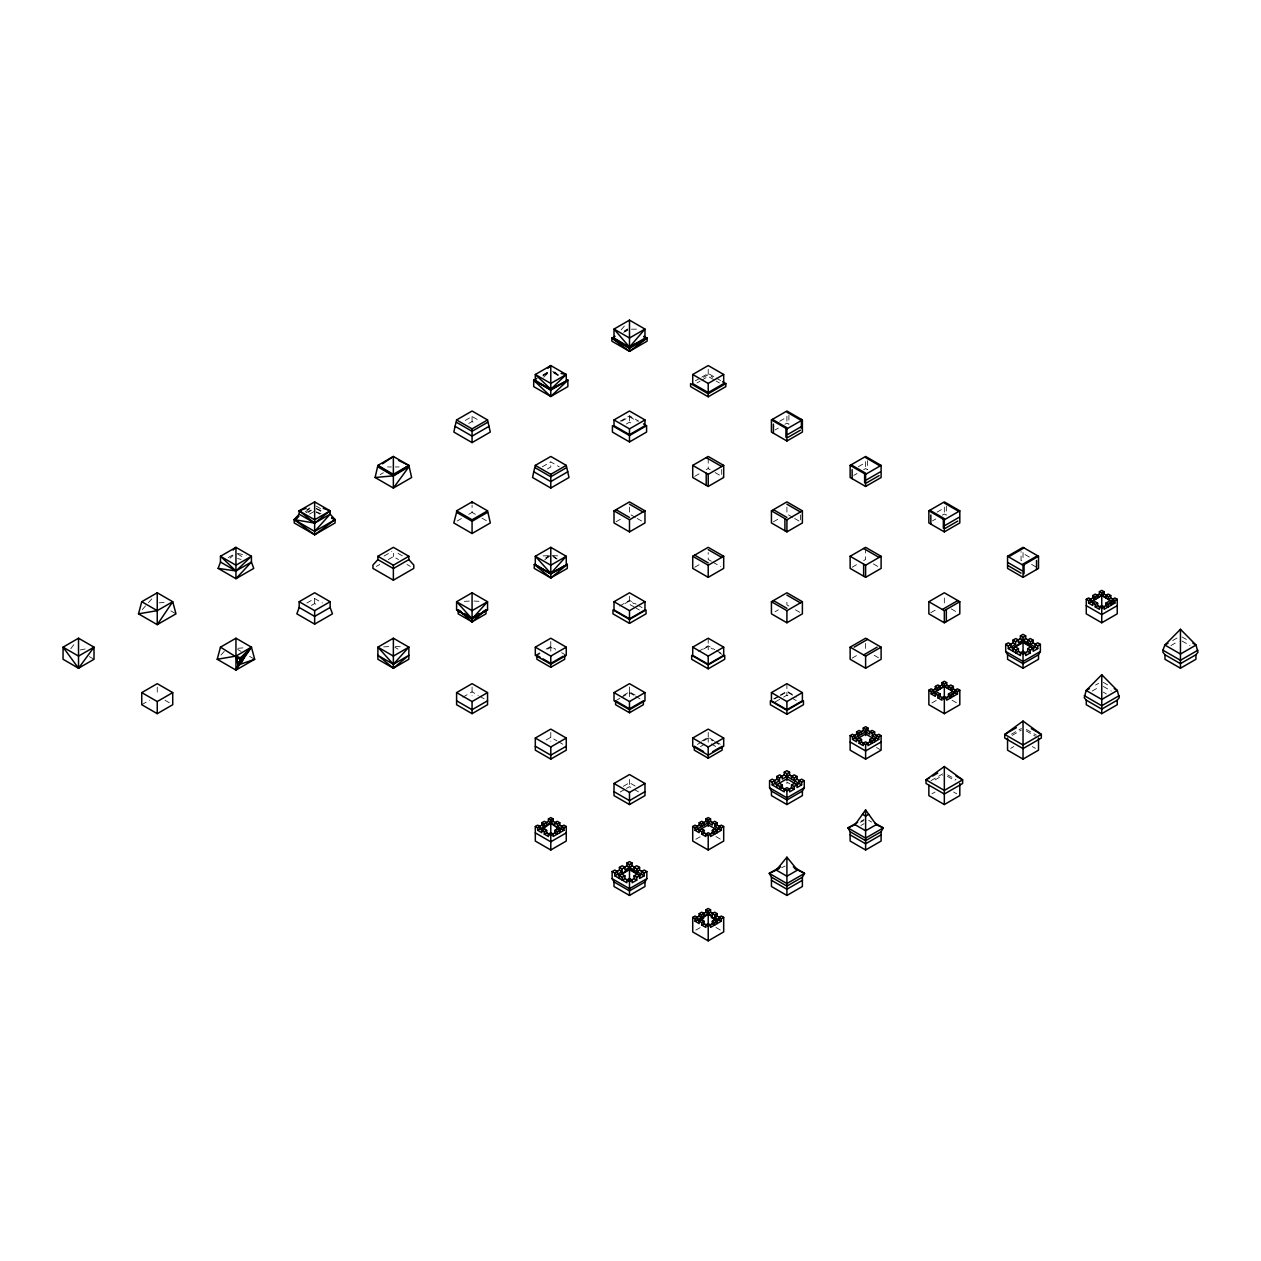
<?xml version="1.0" encoding="UTF-8"?>
<svg xmlns="http://www.w3.org/2000/svg" width="1261" height="1261" viewBox="0 0 1261 1261"><rect width="100%" height="100%" fill="white"/><g stroke="black" fill="none" stroke-linecap="round" stroke-linejoin="round"><path stroke-width="0.75" stroke-dasharray="5 3.75" d="M468.761 514.33L472.071 512.407L472.071 505.204M70.789 648.753L75.219 642.732M621.153 329.83L624.731 325.669M142.257 609.63L147.253 604.019M148.499 602.6L152.25 598.392M220.959 655.074L225.955 649.447M543.664 377.165L547.936 373.114M230.022 558.197L232.986 555.644M544.768 559.821L549.276 556.133M623.628 332.384L628.025 329.074L624.857 331.028M308.378 512.486L311.514 510.153M305.225 511.871L311.514 507.442M543.05 375.337L549.244 371.396M546.139 557.772L549.244 555.865M306.912 509.696L310.017 507.915M543.018 374.88L549.229 371.301M465.262 420.417L472.071 416.477L478.881 420.417M228.209 557.567L232.859 554.887M543.05 375.794L549.244 372.216M306.139 512.738L311.246 509.791M624.684 330.76L627.899 328.9M624.857 331.895L627.946 330.114M309.544 514.11L314.651 511.162M380.081 474.64L383.407 472.717M468.761 423.46L472.071 421.552L475.381 423.46M384.085 556.038L391.824 551.561M620.176 421.221L629.491 415.846L638.807 421.221M542.277 466.838L550.789 461.92L559.301 466.838M306.912 603.01L314.651 598.534L322.39 603.01M621.752 421.237L629.491 416.776L637.231 421.237M695.394 380.822L700.186 378.048M701.794 377.118L708.209 373.429L714.609 377.118M376.345 566.425L379.75 564.471M388.262 559.553L393.369 556.605L398.476 559.553M703.559 377.338L708.209 374.659L712.843 377.338M457.128 521.029L462.109 518.161M547.479 468.903L550.789 466.996L550.789 461.92M311.42 605.422L314.651 603.562L317.898 605.422M696.986 382.934L700.186 381.074M701.794 380.16L708.209 376.456L714.609 380.16M626.386 423.995L629.491 422.214L632.596 423.995M141.752 704.726L149.492 700.249M779.676 421.253L785.918 417.643M545.824 557.772L549.134 555.865M546.139 558.197L549.244 556.416M616.014 521.802L620.932 518.965M694.716 476.359L701.289 472.576M706.207 469.722L708.209 468.572L710.195 469.722M775.074 429.969L778.352 428.078M784.909 424.279L786.911 423.129L788.913 424.279L788.913 415.2M858.378 466.696L864.62 463.086M619.577 606.084L629.491 600.362L636.111 604.177M462.787 697.207L472.071 691.848L478.266 695.426M535.31 655.342L539.944 652.662M546.139 649.084L550.789 646.404L555.423 649.084M624.857 603.641L629.491 600.961L634.141 603.641M536.871 655.342L539.976 653.561M547.7 649.1L550.789 647.319L555.423 649.982M694.716 567.245L699.634 564.408M773.434 521.802L778.352 518.965M853.776 475.413L857.054 473.521M863.627 469.722L865.613 468.572L867.615 469.722L867.615 460.643M937.081 512.139L943.338 508.53M698.279 651.527L708.209 645.805L714.814 649.62M546.139 739.971L550.789 737.291L556.984 740.869M623.297 695.426L629.491 691.848L635.686 695.426M703.559 649.084L708.209 646.404L712.843 649.084M615.589 700.785L620.223 698.105M621.768 697.223L629.491 692.762L634.125 695.426M775.074 611.743L778.352 609.835M852.137 567.245L857.054 564.408M863.627 560.609L865.613 559.458L865.613 549.071M932.494 520.856L935.772 518.965M942.33 515.166L944.331 514.015L946.333 515.166L946.333 506.087M773.687 698.878L778.652 696.009M780.307 695.063L786.911 691.233L793.532 695.063M623.297 786.312L629.491 782.734L635.686 786.312M702.014 740.869L708.209 737.291L714.388 740.869M774.522 699.004L779.172 696.308M780.717 695.426L786.911 691.848L796.195 697.207M697.38 744.447L702.014 741.767M703.575 740.869L708.209 738.205L712.843 740.869M775.342 701.857L781.946 698.042M783.601 697.081L786.911 695.174L790.221 697.081M620.207 792.034L624.857 789.354M626.402 788.456L629.491 786.675L632.596 788.456M852.137 658.132L857.054 655.279M930.839 612.688L935.772 609.835M700.47 746.591L705.12 743.927M695.82 839.259L700.47 836.579M931.942 702.929L936.592 700.249M1095.525 685.086L1098.63 683.289M1172.667 640.541L1177.348 637.845M931.028 780.606L942.661 773.891M1011.401 734.201L1021.378 728.448M861.09 821.179L864.116 819.445M935.047 779.913L942.787 775.452M1012.205 735.368L1021.489 730.009M1092.199 691.044L1098.567 687.371M1170.917 645.6L1177.27 641.928M860.979 825.466L864.069 823.669M695.82 930.145L700.47 927.465M931.942 793.815L935.047 792.034M1010.66 748.372L1013.749 746.591M860.333 822.251L863.864 820.627M781.631 867.694L785.146 866.071M80.247 649.982L87.135 648.58M159.17 602.853L164.986 602.364M237.888 648.296L245.627 647.65M543.05 555.896L548.85 555.612M464.332 601.339L470.148 601.056M383.691 646.877L391.43 646.499M631.43 329.2L639.169 329.121M395.308 466.964L399.17 466.948M387.568 466.948L391.43 466.964M552.712 555.612L560.467 555.991M474.01 601.056L479.81 601.339M395.308 646.499L401.108 646.783M552.507 371.68L555.943 372.389M237.667 553.453L246.273 555.218M237.667 558.56L241.103 559.427M316.385 508.53L323.257 511.351M316.353 511.856L321.476 513.984M1182.014 636.947L1188.24 640.541M1182.046 641.014L1190.006 645.6M1025.035 554.556L1029.953 557.394M716.216 378.048L721.024 380.822M716.216 381.074L719.416 382.934M1031.593 564.408L1036.526 567.245M1103.312 682.39L1107.978 685.086M1103.343 686.457L1111.288 691.044M553.894 372.2L558.544 374.88M553.878 373.114L558.528 375.794M1103.296 692.131L1106.386 693.928M715.129 472.576L723.688 477.509M788.456 514.914L793.106 517.593M794.651 518.492L802.39 522.952M873.369 563.919L881.108 568.396M951.251 608.89L957.808 612.688M1026.359 729.41L1036.353 735.163M1026.139 730.891L1035.423 736.266M631.036 514.914L635.686 517.593M637.231 518.492L644.97 522.952M711.299 561.24L708.209 559.458L708.209 552.539M712.843 562.138L720.583 566.615M788.913 606.052L786.911 604.902L786.911 599.7M795.47 609.835L802.39 613.839M874.188 655.279L879.106 658.132M952.071 700.249L956.721 702.929M1032.333 746.591L1035.423 748.372M947.657 774.853L955.98 779.645M947.421 776.335L955.16 780.811M552.444 555.865L555.738 557.772M637.767 605.122L642.716 607.991M716.469 650.566L721.434 653.434M553.878 557.315L556.984 559.096M719.038 652.662L722.143 654.443M472.071 512.407L475.397 514.33M482.033 518.161L487.014 521.029M634.456 607.156L629.491 604.287L629.491 592.78M636.111 608.117L639.406 610.025M791.876 698.042L796.826 700.911M876.458 747.489L881.108 750.169M953.615 792.034L956.721 793.815M868.64 820.312L871.666 822.062M316.212 506.118L320.846 508.798M398.003 553.358L402.653 556.038M316.353 508.813L323.179 512.738M790.001 783.916L786.911 782.119L786.911 786.675M561.618 652.662L566.268 655.342M715.949 741.752L720.583 744.431M635.67 696.324L640.304 699.004M714.388 741.767L720.567 745.33M316.353 512.139L319.774 514.11M406.988 564.471L410.392 566.425M711.299 743.927L715.933 746.591M237.494 553.989L243.688 557.567M394.914 647.303L398.003 649.084M479.81 696.308L484.46 699.004M558.528 741.752L563.163 744.431M634.141 789.354L638.775 792.034M715.949 836.579L723.688 841.055M170.865 610.891L175.973 613.839M237.651 649.447L241.056 651.417M249.568 656.335L254.675 659.282M715.949 927.465L720.583 930.145M89.373 656.603L94.008 659.282M164.986 700.249L172.725 704.726M553.878 556.826L556.984 558.733M553.878 372.373L558.528 375.337M1023.034 552.539L1023.034 559.458L1021.047 560.609L1021.047 551.514M944.331 507.095L944.331 514.015M944.331 597.982L944.331 604.902M865.613 461.652L865.613 468.572M865.613 643.425L865.613 648.611M800.404 514.882L800.404 520.068M786.911 416.209L786.911 423.129M786.911 507.095L786.911 514.015M786.911 683.667L786.911 695.174M721.686 469.439L721.686 476.359M708.209 369.205L708.209 376.456M708.209 458.184L708.209 468.572M708.209 638.224L708.209 649.73M708.209 732.373L708.209 737.291M708.209 738.205L708.209 742.13M629.491 415.846L629.491 422.214M629.491 507.095L629.491 514.015M629.491 686.946L629.491 691.848M629.491 692.762L629.491 696.687M629.491 779.456L629.491 786.675M550.789 641.502L550.789 646.404M550.789 647.319L550.789 651.243M550.789 732.373L550.789 741.232M472.071 416.477L472.071 421.552M472.071 686.946L472.071 695.788M393.369 553.264L393.369 556.605M314.651 598.534L314.651 603.562M157.247 687.135L157.247 695.788"/><path stroke-width="1.5" d="M78.529 638.224L78.529 668.22L63.05 659.282L63.05 647.161L78.529 638.224L94.008 647.161L94.008 659.282L78.529 668.22L63.05 647.161L78.529 656.098L94.008 647.161L78.529 668.22M138.505 613.839L157.247 610.655L172.725 601.718L157.247 624.652L157.247 592.78L172.725 601.718L175.973 613.839L157.247 624.652L138.505 613.839L141.752 601.718L157.247 592.78M217.223 659.282L235.949 656.098L251.428 647.161L235.949 670.095L235.949 638.224L251.428 647.161L254.675 659.282L235.949 670.095L217.223 659.282L220.47 647.161L235.949 638.224M314.651 501.894L314.651 534.759L335.095 522.952L335.095 519.627L330.146 514.173L330.146 510.831L314.651 501.894L299.172 510.831L299.172 514.173L294.223 519.627L294.223 522.952L314.651 534.759L335.095 519.627L331.69 517.656M640.052 875.67L629.491 868.734L629.491 869.696L640.052 875.78M643.599 336.719L647.114 338.153L629.491 351.362L629.491 320.136L644.97 329.074L644.97 338.153L629.491 347.09L614.012 338.153L611.869 338.153L611.869 341.179L629.491 351.362L647.114 341.179L647.114 338.153L643.914 336.309M1023.034 721.087L1004.733 734.406L1004.733 738.048L1023.034 748.608L1041.334 738.048L1041.334 734.406L1023.034 721.087L1023.034 759.106L1038.512 750.169L1038.512 738.048M1033.594 648.453L1023.034 641.518L1023.034 642.48L1033.594 648.58M1101.751 674.73L1101.751 713.663L1117.23 704.726L1117.23 700.17L1119.248 697.759L1117.309 690.476L1101.751 674.73L1086.178 690.476L1084.255 697.759L1086.273 700.17L1101.751 709.123L1117.23 700.17M455.048 426.313L453.85 432.066L472.071 442.595L490.293 432.066L487.55 419.945L472.071 411.007L456.592 419.945L455.048 426.313L472.071 436.148L489.11 426.313M533.75 471.756L532.568 477.509L550.789 488.039L569.01 477.509L566.268 465.388L550.789 456.45L535.31 465.388L533.75 471.756L550.789 481.592L567.813 471.756M375.1 477.509L377.89 465.388L393.369 456.45L408.848 465.388L411.638 477.509L393.369 488.054L375.1 477.509L393.369 475.838L408.848 466.901L393.369 488.054L393.369 456.45L382.524 463.78M456.592 512.344L453.802 522.952L472.071 533.498L490.34 522.952L487.55 510.831L472.071 501.894L456.592 510.831L456.592 512.344L472.071 521.282L487.55 512.344M218.153 568.396L220.47 562.028L220.47 556.274L235.949 547.337L251.428 556.274L251.428 562.028L253.745 568.396L235.949 578.673L218.153 568.396L235.949 570.965L251.428 562.028L235.949 578.673L235.949 547.337L233.127 550.017M299.172 607.471L296.855 613.839L314.651 624.116L332.463 613.839L330.146 607.471L330.146 601.718L314.651 592.78L299.172 601.718L299.172 607.471L314.651 616.408L330.146 607.471M1162.957 650.187L1164.88 645.049L1180.454 629.286L1196.027 645.049L1197.95 652.315L1195.932 654.743L1180.454 663.68L1164.975 654.743L1162.957 652.315L1162.957 650.187L1180.454 660.291L1197.95 650.187M235.949 670.095L237.998 665.083L251.428 647.161L240.41 657.848L240.662 659.787L237.793 663.475L237.998 665.083L254.675 659.282M780.496 866.874L769.257 873.353L771.433 877.167L771.433 886.499L786.911 895.436L802.39 886.499L802.39 877.167L804.565 873.353L793.327 866.874M857.606 822.361L847.975 827.91L850.135 831.724L850.135 841.055L865.613 849.993L881.108 841.055L881.108 831.724L883.267 827.91L875.244 823.275M620.507 876.048L617.433 874.283L617.433 871.572L614.801 870.043L612.152 871.572L612.152 878.696L614.012 881.943L614.012 886.499L629.491 895.436L644.97 886.499L644.97 881.943L646.83 878.696L646.83 871.572L644.198 870.043L641.55 871.572L641.55 874.283L638.476 876.048M777.927 785.177L774.853 783.396L774.853 780.685L772.221 779.156L769.573 780.685L769.573 787.81L771.433 791.057L771.433 795.612L786.911 804.55L802.39 795.612L802.39 791.057L804.25 787.81L804.25 780.685L801.618 779.156L798.97 780.685L798.97 783.396L795.896 785.177M1014.049 648.848L1010.975 647.066L1010.975 644.355L1008.343 642.826L1005.695 644.355L1005.695 651.48L1007.555 654.743L1007.555 659.282L1023.034 668.22L1038.512 659.282L1038.512 654.743L1040.372 651.48L1040.372 644.355L1037.74 642.826L1035.092 644.355L1035.092 647.066L1032.018 648.848M855.053 824.678L865.613 809.925L876.19 824.678L883.267 827.91L865.613 838.108L847.975 827.91L855.053 824.678L865.613 830.778L876.19 824.678M220.47 647.161L240.662 659.787L251.428 647.161M779.361 868.372L776.335 870.122L786.911 876.222L797.488 870.122L786.911 857.181L776.335 870.122L769.257 873.353L786.911 883.551L804.565 873.353L794.462 868.372M629.491 320.136L614.012 329.074L629.491 347.09L644.97 329.074L629.491 338.011L614.012 329.074L614.012 338.153L629.491 348.335L647.114 338.153L644.97 338.153M297.628 517.656L294.223 519.627L314.651 531.417L330.146 514.173L314.651 523.11L294.223 519.627L298.936 516.301M472.071 618.836L487.55 601.718L472.071 592.78L456.592 601.718L456.592 609.898L472.071 618.836L487.55 609.898L487.55 601.718L472.071 610.655L456.592 601.718L472.071 618.836L456.592 609.898M550.789 573.392L566.268 556.274L550.789 547.337L535.31 556.274L535.31 564.455L550.789 574.007L567.308 564.455L567.308 568.396L550.789 577.932L534.254 568.396L534.254 564.455L550.789 573.392L567.308 564.455L550.789 573.392L535.31 556.274L550.789 565.212L566.268 556.274L566.268 564.455M377.89 559.616L372.925 565.07L372.925 568.396L393.369 580.186L413.797 568.396L413.797 565.07L408.848 559.616L408.848 556.274L393.369 547.337L377.89 556.274L377.89 559.616L393.369 568.553L408.848 559.616M566.268 380.27L566.268 374.501L550.789 365.564L535.31 374.501L550.789 389.208L567.86 380.27L550.789 389.208L533.702 380.27L550.789 396.49L567.86 380.27L567.86 386.623L550.789 396.49L533.702 386.623L533.702 380.27L536.808 378.473M235.949 570.965L251.428 556.274L235.949 565.212L220.47 556.274L235.949 570.965L220.47 562.028M547.968 368.244L550.789 365.564L550.789 396.49M550.789 389.208L566.268 374.501L561.098 373.445M235.949 656.098L237.793 663.475L243.799 657.974L243.562 656.035L240.41 657.848L235.949 656.098L237.998 665.083M461.258 611.68L458.169 609.898L458.169 613.839L472.071 621.862L485.989 609.898L487.55 609.898L472.071 617.922M393.369 668.22L408.848 655.342L393.369 664.279L377.89 655.342L393.369 668.22L408.848 659.282L408.848 647.161L393.369 638.224L377.89 647.161L377.89 659.282L393.369 668.22L393.369 638.224M550.789 574.007L534.254 564.455L550.789 577.932L567.308 564.455M299.172 514.173L314.651 523.11L330.146 510.831L323.257 508.341M541.552 829.927L550.789 823.134L560.01 829.927M698.972 920.798L708.209 914.02L717.43 920.798M944.331 766.53L926.031 779.85L926.031 783.491L944.331 794.052L962.632 783.491L962.632 779.85L944.331 766.53L944.331 804.55L959.81 795.612L959.81 783.491M377.89 466.901L393.369 475.838L408.848 465.388L398.523 460.438M618.946 875.67L629.491 868.734M933.786 692.983L944.331 686.063L954.876 692.983M1012.488 648.453L1023.034 641.518M1091.191 602.096L1101.736 595.16L1112.281 602.096M629.491 351.362L611.869 338.153L615.069 336.309M330.146 510.831L314.651 519.768L299.172 510.831L306.06 508.341M408.848 465.388L393.369 474.325L377.89 465.388L393.369 475.838M456.592 419.945L472.071 428.882L487.55 419.945M566.268 374.501L550.789 383.439L535.31 374.501L535.31 380.27L550.789 390.122L567.86 380.27M487.55 422.372L472.071 431.309L456.592 422.372M314.651 531.417L335.095 519.627L331.69 518.208M141.752 692.604L157.247 683.667L172.725 692.604L172.725 704.726L157.247 713.663L141.752 704.726L141.752 692.604L157.247 701.542L172.725 692.604M614.012 419.945L629.491 411.007L644.97 419.945L644.97 425.714L629.491 434.651L614.012 425.714L614.012 419.945L629.491 428.882L644.97 419.945M692.715 374.501L708.209 365.564L723.688 374.501L723.688 383.596L708.209 392.534L692.715 383.596L692.715 374.501L708.209 383.439L723.688 374.501M299.172 601.718L314.651 610.655L330.146 601.718M377.89 556.274L393.369 565.212L408.848 556.274M456.592 510.831L472.071 519.768L487.55 510.831M535.31 465.388L550.789 474.325L566.268 465.388M566.268 467.815L550.789 476.753L535.31 467.815M240.662 659.787L243.799 657.974L241.135 663.27L240.946 661.647L237.793 663.475M629.491 435.565L646.578 425.714L646.578 432.066L629.491 441.933L612.42 432.066L612.42 425.714L629.491 435.565L629.491 441.933M708.209 393.779L725.832 383.596L725.832 386.623L708.209 396.805L690.587 386.623L690.587 383.596L708.209 393.779L708.209 396.805M614.012 510.831L629.491 501.894L644.97 510.831L644.97 522.952L629.491 531.89L614.012 522.952L614.012 510.831L629.491 519.768L644.97 510.831M692.715 465.388L708.209 456.45L723.688 465.388L723.688 477.509L708.209 486.447L692.715 477.509L692.715 465.388L708.209 474.325L723.688 465.388M771.433 419.945L786.911 411.007L802.39 419.945L802.39 432.066L786.911 441.003L771.433 432.066L771.433 419.945L786.911 428.882L802.39 419.945M787.904 434.367L801.397 426.581M476.705 615.258L479.795 613.461M482.884 611.68L485.989 609.898L485.989 613.839L472.071 621.862L458.169 609.898M787.904 437.394L800.404 430.19M456.592 692.604L472.071 683.667L487.55 692.604L487.55 704.726L472.071 713.663L456.592 704.726L456.592 692.604L472.071 701.542L487.55 692.604M535.31 647.161L550.789 638.224L566.268 647.161L566.268 655.342L550.789 664.279L535.31 655.342L535.31 647.161L550.789 656.098L566.268 647.161M614.012 601.718L629.491 592.78L644.97 601.718L644.97 609.898L629.491 618.836L614.012 609.898L614.012 601.718L629.491 610.655L644.97 601.718M692.715 556.274L708.209 547.337L723.688 556.274L723.688 568.396L708.209 577.333L692.715 568.396L692.715 556.274L708.209 565.212L723.688 556.274M771.433 510.831L786.911 501.894L802.39 510.831L802.39 522.952L786.911 531.89L771.433 522.952L771.433 510.831L786.911 519.768L802.39 510.831M850.135 465.388L865.613 456.45L881.108 465.388L881.108 477.509L865.613 486.447L850.135 477.509L850.135 465.388L865.613 474.325L881.108 465.388M866.622 479.81L880.099 472.024M563.147 656.24L550.789 663.365L543.065 658.904M487.55 700.785L472.071 709.722L456.592 700.785M629.491 619.45L646.026 609.898L646.026 613.839L629.491 623.375L612.956 613.839L612.956 609.898L629.491 619.45L629.491 623.375M866.622 482.837L879.106 475.633M539.976 657.123L536.871 655.342L536.871 659.282L550.789 667.305L564.692 659.282L564.692 655.342M535.31 738.048L550.789 729.11L566.268 738.048L566.268 750.169L550.789 759.106L535.31 750.169L535.31 738.048L550.789 746.985L566.268 738.048M614.012 692.604L629.491 683.667L644.97 692.604L644.97 700.785L629.491 709.722L614.012 700.785L614.012 692.604L629.491 701.542L644.97 692.604M692.715 647.161L708.209 638.224L723.688 647.161L723.688 655.342L708.209 664.279L692.715 655.342L692.715 647.161L708.209 656.098L723.688 647.161M771.433 601.718L786.911 592.78L802.39 601.718L802.39 613.839L786.911 622.776L771.433 613.839L771.433 601.718L786.911 610.655L802.39 601.718M850.135 556.274L865.613 547.337L881.108 556.274L881.108 568.396L865.613 577.333L850.135 568.396L850.135 556.274L865.613 565.212L881.108 556.274M928.853 510.831L944.331 501.894L959.81 510.831L959.81 522.952L944.331 531.89L928.853 522.952L928.853 510.831L944.331 519.768L959.81 510.831M945.324 525.254L958.817 517.467M566.268 746.228L550.789 755.166L535.31 746.228M708.209 664.878L724.728 655.342L724.728 659.282L708.209 668.819L691.674 659.282L691.674 655.342L708.209 664.878L708.209 668.819M945.324 528.28L957.808 521.077M615.589 700.785L615.589 704.726L629.491 712.749L643.394 704.726L643.394 700.785L629.491 708.808L617.133 701.683M558.481 830.7L561.555 828.934L561.555 826.507L563.903 825.151L566.268 826.507L566.268 841.055L550.789 849.993L535.31 841.055L535.31 826.507L537.659 825.151L540.023 826.507L540.023 828.934L542.766 830.51M546.675 822.661L544.137 824.127L544.137 826.554L541.773 825.198L541.773 822.771L544.311 821.305L546.675 822.661L546.675 825.088M562.532 826.775L559.789 825.198L559.789 822.771L557.252 821.305L554.903 822.661L554.903 825.088L548.425 821.352L548.425 818.925L550.789 817.569L553.138 818.925L553.138 821.352L537.659 830.29L537.659 827.862L540.023 826.507M539.03 826.775L542.277 824.899M545.351 823.134L548.425 821.352M614.012 783.491L629.491 774.553L644.97 783.491L644.97 795.612L629.491 804.55L614.012 795.612L614.012 783.491L629.491 792.428L644.97 783.491M692.715 738.048L708.209 729.11L723.688 738.048L723.688 746.228L708.209 755.166L692.715 746.228L692.715 738.048L708.209 746.985L723.688 738.048M771.433 692.604L786.911 683.667L802.39 692.604L802.39 700.785L786.911 709.722L771.433 700.785L771.433 692.604L786.911 701.542L802.39 692.604M850.135 647.161L865.613 638.224L881.108 647.161L881.108 659.282L865.613 668.22L850.135 659.282L850.135 647.161L865.613 656.098L881.108 647.161M928.853 601.718L944.331 592.78L959.81 601.718L959.81 613.839L944.331 622.776L928.853 613.839L928.853 601.718L944.331 610.655L959.81 601.718M1007.555 556.274L1023.034 547.337L1038.512 556.274L1038.512 568.396L1023.034 577.333L1007.555 568.396L1007.555 556.274L1023.034 565.212L1038.512 556.274M548.425 818.925L550.789 820.296L553.138 818.925M1009.557 556.274L1024.042 547.92M854.138 647.161L867.615 639.374M541.552 830.164L544.626 828.382M537.659 830.29L541.773 832.67L541.773 830.242L544.137 828.887L546.675 830.353L546.675 832.764L549.418 834.356M541.773 830.242L544.311 831.708L546.675 830.353M554.903 822.661L557.441 824.127L559.789 822.771M544.311 831.708L544.311 834.136L546.675 832.764M557.441 824.127L557.441 826.554L559.789 825.198M544.311 834.136L548.425 836.5L548.425 834.088L550.789 832.717L553.138 834.088L553.138 836.5L563.903 830.29L563.903 827.862L561.555 826.507M559.789 830.242L557.252 831.708L557.252 834.136L554.903 832.764L554.903 830.353L557.441 828.887L559.789 830.242L559.789 832.67M552.16 834.356L555.392 832.481M548.425 834.088L550.789 835.444L553.138 834.088M563.903 827.862L566.268 826.507M863.627 654.948L877.104 647.161M942.33 609.504L957.808 600.567M1022.04 564.644L1036.526 556.274M566.268 832.875L550.789 841.812L535.31 832.875M712.843 751.572L720.567 747.111M644.97 791.672L629.491 800.609L614.012 791.672M786.911 710.321L803.446 700.785L803.446 704.726L786.911 714.262L770.376 704.726L770.376 700.785L786.911 710.321L786.911 714.262M703.575 751.572L694.291 746.228L694.291 750.169L708.209 758.192L722.112 750.169L722.112 746.228M616.33 871.871L619.403 870.106L619.403 867.379L622.24 865.74L624.889 867.269L624.889 869.98L632.139 865.803L635.213 867.568M646.83 871.572L644.198 873.085L644.198 875.812L626.859 865.803L626.859 863.076L629.491 861.562L632.139 863.076L632.139 865.803M773.75 780.985L776.823 779.219L776.823 776.492L779.661 774.853L782.309 776.382L782.309 779.093L789.559 774.916L792.617 776.681M804.25 780.685L801.618 782.214L801.618 784.925L784.279 774.916L784.279 772.205L786.911 770.676L789.559 772.205L789.559 774.916M1009.872 644.655L1012.946 642.889L1012.946 640.178L1015.799 638.523L1018.431 640.052L1018.431 642.763L1025.682 638.586L1028.755 640.352M1040.372 644.355L1037.74 645.884L1037.74 648.595L1020.401 638.586L1020.401 635.875L1023.034 634.346L1025.682 635.875L1025.682 638.586M715.885 830.7L718.975 828.934L718.975 826.507L721.324 825.151L723.688 826.507L723.688 841.055L708.209 849.993L692.715 841.055L692.715 826.507L695.079 825.151L697.443 826.507L697.443 828.934L700.186 830.51M704.095 822.661L701.557 824.127L701.557 826.554L699.193 825.198L699.193 822.771L701.731 821.305L704.095 822.661L704.095 825.088M719.952 826.775L717.21 825.198L717.21 822.771L714.672 821.305L712.323 822.661L712.323 825.088L705.845 821.352L705.845 818.925L708.209 817.569L710.558 818.925L710.558 821.352L695.079 830.29L695.079 827.862L692.715 826.507M873.306 739.829L876.379 738.048L876.379 735.62L878.744 734.265L881.108 735.62L881.108 750.169L865.613 759.106L850.135 750.169L850.135 735.62L852.499 734.265L854.848 735.62L854.848 738.048L857.59 739.624M861.499 731.79L858.962 733.256L858.962 735.667L856.613 734.312L856.613 731.884L859.151 730.418L861.499 731.79L861.499 734.201M877.372 735.888L874.63 734.312L874.63 731.884L872.092 730.418L869.727 731.79L869.727 734.201L863.265 730.466L863.265 728.038L865.613 726.683L867.978 728.038L867.978 730.466L852.499 739.403L852.499 736.991L850.135 735.62M952.023 694.385L955.097 692.604L955.097 690.177L957.446 688.821L959.81 690.177L959.81 704.726L944.331 713.663L928.853 704.726L928.853 690.177L931.201 688.821L933.566 690.177L933.566 692.604L936.308 694.18M940.217 686.347L937.68 687.812L937.68 690.224L935.315 688.869L935.315 686.441L937.853 684.975L940.217 686.347L940.217 688.758M938.893 686.804L941.967 685.022L941.967 682.611L944.331 681.239L946.68 682.611L946.68 685.022L931.201 693.96L931.201 691.548L933.566 690.177M1112.517 603.846L1112.517 599.29L1114.866 597.935L1117.23 599.29L1117.23 613.839L1101.751 622.776L1086.273 613.839L1086.273 599.29L1088.621 597.935L1090.986 599.29L1090.986 601.718L1093.728 603.31M1097.637 595.46L1095.1 596.926L1095.1 599.338L1092.735 597.982L1092.735 595.555L1095.273 594.089L1097.637 595.46L1097.637 597.872M1113.495 599.574L1110.752 597.982L1110.752 595.555L1108.214 594.089L1105.865 595.46L1105.865 597.872L1099.387 594.136L1099.387 591.724L1101.751 590.353L1104.1 591.724L1104.1 594.136L1088.621 603.073L1088.621 600.662L1086.273 599.29M623.785 867.568L626.859 865.803M781.205 776.681L784.279 774.916M1017.328 640.352L1020.401 638.586M612.152 871.572L614.801 873.085L617.433 871.572M619.403 867.379L622.036 868.908L624.889 867.269M626.859 863.076L629.491 864.605L632.139 863.076M769.573 780.685L772.221 782.214L774.853 780.685M776.823 776.492L779.456 778.021L782.309 776.382M784.279 772.205L786.911 773.718L789.559 772.205M1005.695 644.355L1008.343 645.884L1010.975 644.355M1012.946 640.178L1015.594 641.691L1018.431 640.052M1020.401 635.875L1023.034 637.388L1025.682 635.875M696.45 826.775L699.697 824.899M702.771 823.134L705.845 821.352M853.87 735.888L857.117 734.028M860.191 732.247L863.265 730.466M932.573 690.445L935.82 688.585M1089.993 599.574L1093.24 597.698M1096.313 595.917L1099.387 594.136M695.079 827.862L697.443 826.507M705.845 818.925L708.209 820.296L710.558 818.925M852.499 736.991L854.848 735.62M863.265 728.038L865.613 729.41L867.978 728.038M941.967 682.611L944.331 683.966L946.68 682.611M1088.621 600.662L1090.986 599.29M1101.736 606.336L1101.751 593.08L1104.1 591.724M614.801 873.085L614.801 875.812L622.036 871.619L622.036 868.908M772.221 782.214L772.221 784.925L779.456 780.732L779.456 778.021M1008.343 645.884L1008.343 648.595L1015.594 644.418L1015.594 641.691M618.946 875.78L627.994 870.563M634.094 869.98L634.094 867.269L636.742 865.74L639.579 867.379L639.579 870.106L642.653 871.871M776.366 784.909L786.911 778.809L797.456 784.909M791.514 779.093L791.514 776.382L794.162 774.853L796.999 776.492L796.999 779.219L800.073 780.985M1012.488 648.58L1021.536 643.362M1027.652 642.763L1027.652 640.052L1030.284 638.523L1033.137 640.178L1033.137 642.889L1036.195 644.655M698.972 830.164L708.209 824.836L717.43 830.164M856.392 739.277L865.613 733.949L874.85 739.277M931.201 693.96L935.315 696.34L935.315 693.913L937.68 692.557L940.217 694.023L940.217 696.45L942.96 698.027M945.703 687.182L948.445 688.758L948.445 686.347L950.794 684.975L953.348 686.441L953.348 688.869L956.074 690.445M1088.621 603.073L1092.735 605.453L1092.735 603.026L1095.1 601.67L1097.637 603.136L1097.637 605.564L1100.38 607.14M619.403 878.46L619.403 875.749L622.24 877.388L624.889 875.875L624.889 878.586L627.994 880.367M634.094 867.269L636.947 868.908L639.579 867.379M779.661 786.517L782.309 784.988L782.309 787.699L779.661 789.228L779.661 786.517L776.823 784.862L776.823 787.589M791.514 776.382L794.367 778.021L796.999 776.492M1012.946 651.259L1012.946 648.548L1015.799 650.187L1018.431 648.658L1018.431 651.37L1021.536 653.166M1027.652 640.052L1030.489 641.691L1033.137 640.178M695.079 830.29L699.193 832.67L699.193 830.242L701.731 831.708L704.095 830.353L704.095 832.764L706.838 834.356M712.323 822.661L714.861 824.127L717.21 822.771M852.499 739.403L856.613 741.783L856.613 739.356L859.151 740.822L861.499 739.466L861.499 741.894L864.242 743.47M869.727 731.79L872.281 733.256L874.63 731.884M935.315 693.913L937.853 695.378L940.217 694.023M948.445 686.347L950.983 687.812L953.348 686.441M1092.735 603.026L1095.273 604.492L1097.637 603.136M1105.865 595.46L1108.403 596.926L1110.752 595.555M624.889 878.586L622.24 880.115L622.24 877.388M639.579 870.106L636.947 871.619L636.947 868.908M701.731 831.708L701.731 834.136L704.095 832.764M714.861 824.127L714.861 826.554L717.21 825.198M796.999 779.219L794.367 780.732L794.367 778.021M859.151 740.822L859.151 743.249L861.499 741.894M872.281 733.256L872.281 735.667L874.63 734.312M937.853 695.378L937.853 697.806L940.217 696.45M950.983 687.812L950.983 690.224L953.348 688.869M1018.431 651.37L1015.799 652.899L1015.799 650.187M1033.137 642.889L1030.489 644.418L1030.489 641.691M1095.273 604.492L1095.273 606.919L1097.637 605.564M1108.403 596.926L1108.403 599.338L1110.752 597.982M701.731 834.136L705.845 836.5L705.845 834.088L708.209 832.717L710.558 834.088L710.558 836.5L721.324 830.29L721.324 827.862L718.975 826.507M717.21 830.242L714.672 831.708L714.672 834.136L712.323 832.764L712.323 830.353L714.861 828.887L717.21 830.242L717.21 832.67M859.151 743.249L863.265 745.629L863.265 743.202L865.613 741.846L867.978 743.202L867.978 745.629L878.744 739.403L878.744 736.991L881.108 735.62M874.63 741.783L874.63 739.356L872.092 740.822L872.092 743.249L869.727 741.894L869.727 739.466L872.281 738M937.853 697.806L941.967 700.186L941.967 697.759L944.331 696.403L946.68 697.759L946.68 700.186L957.446 693.96L957.446 691.548L955.097 690.177M953.348 693.913L950.794 695.378L950.794 697.806L948.445 696.45L948.445 694.023L950.983 692.557L953.348 693.913L953.348 696.34M1095.273 606.919L1099.387 609.299L1099.387 606.872L1101.751 605.516L1104.1 606.872L1104.1 609.299L1114.866 603.073L1114.866 600.662L1112.517 599.29M1110.752 603.026L1108.214 604.492L1108.214 606.919L1105.865 605.564L1105.865 603.136L1108.403 601.67L1110.752 603.026L1110.752 605.453M614.801 875.812L626.859 882.763L626.859 880.052L629.491 878.523L632.139 880.052L632.139 882.763L636.742 880.115L636.742 877.388L639.579 875.749L639.579 878.46L644.198 875.812M631.036 880.351L634.094 878.586L634.094 875.875L636.947 874.22M772.221 784.925L784.279 791.876L784.279 789.165L786.911 787.652L789.559 789.165L789.559 791.876L794.162 789.228L794.162 786.517L796.999 784.862L796.999 787.589L801.618 784.925M788.44 789.481L791.514 787.699L791.514 784.988L794.367 783.349L796.999 784.862M1008.343 648.595L1020.401 655.562L1020.401 652.835L1023.034 651.322L1025.682 652.835L1025.682 655.562L1030.284 652.899L1030.284 650.187L1033.137 648.548L1033.137 651.259L1037.74 648.595M1024.578 653.151L1027.652 651.37L1027.652 648.658L1030.489 647.019M709.58 834.356L712.812 832.481M866.985 743.47L870.232 741.594M945.703 698.027L948.95 696.151M1103.123 607.14L1106.354 605.264M1109.444 603.499L1112.517 601.718M705.845 834.088L708.209 835.444L710.558 834.088M721.324 827.862L723.688 826.507M863.265 743.202L865.613 744.557L867.978 743.202M941.967 697.759L944.331 699.114L946.68 697.759M957.446 691.548L959.81 690.177M1099.387 606.872L1101.751 608.228L1104.1 606.872M1114.866 600.662L1117.23 599.29M626.859 880.052L629.491 881.581L632.139 880.052M784.279 789.165L786.911 790.694L789.559 789.165M1020.401 652.835L1023.034 654.364L1025.682 652.835M881.108 741.988L865.613 750.925L850.135 741.988M1117.23 605.658L1101.751 614.596L1086.273 605.658M646.83 878.696L629.491 888.706L612.152 878.696M804.25 787.81L786.911 797.819L769.573 787.81M1040.372 651.48L1023.034 661.489L1005.695 651.48M644.97 881.943L629.491 890.881L614.012 881.943M802.39 791.057L786.911 799.994L771.433 791.057M1038.512 654.743L1023.034 663.68L1007.555 654.743M929.357 777.927L926.031 779.85L944.331 790.411L962.632 779.85L955.98 776.019M932.683 776.019L937.68 773.135M1016.382 727.692L1004.733 734.406L1023.034 744.983L1041.334 734.406L1031.356 728.653M868.75 814.291L865.613 816.103L862.492 814.291M715.885 921.586L718.975 919.821L718.975 917.393L721.324 916.038L723.688 917.393L723.688 931.926L708.209 940.864L692.715 931.926L692.715 917.393L695.079 916.038L697.443 917.393L697.443 919.821L700.186 921.397M704.095 913.547L701.557 915.013L701.557 917.441L699.193 916.085L699.193 913.658L701.731 912.192L704.095 913.547L704.095 915.975M719.952 917.661L717.21 916.085L717.21 913.658L714.672 912.192L712.323 913.547L712.323 915.975L705.845 912.239L705.845 909.812L708.209 908.456L710.558 909.812L710.558 912.239L695.079 921.176L695.079 918.749L692.715 917.393M1089.299 688.679L1086.178 690.476L1101.751 699.477L1117.309 690.476L1114.204 688.679M1168.001 643.236L1164.88 645.049L1180.454 654.033L1196.027 645.049L1192.906 643.236M696.45 917.661L699.697 915.785M702.771 914.02L705.845 912.239M695.079 918.749L697.443 917.393M705.845 909.812L708.209 911.183L710.558 909.812M698.972 921.05L703.591 918.386M695.079 921.176L699.193 923.556L699.193 921.129L701.557 919.773L704.095 921.239L704.095 923.651L706.838 925.243M699.193 921.129L701.731 922.595L704.095 921.239M712.323 913.547L714.861 915.013L717.21 913.658M701.731 922.595L701.731 925.022L704.095 923.651M714.861 915.013L714.861 917.441L717.21 916.085M701.731 925.022L705.845 927.387L705.845 924.975L708.209 923.604L710.558 924.975L710.558 927.387L721.324 921.176L721.324 918.749L723.688 917.393M717.21 921.129L714.672 922.595L714.672 925.022L712.323 923.651L712.323 921.239L714.861 919.773L717.21 921.129L717.21 923.556M709.58 925.243L712.812 923.367M705.845 924.975L708.209 926.331L710.558 924.975M802.39 877.167L786.911 886.105L771.433 877.167M881.108 831.724L865.613 840.661L850.135 831.724M1119.248 695.631L1101.751 705.734L1084.255 695.631M802.39 880.304L786.911 889.241L771.433 880.304M881.108 834.861L865.613 843.798L850.135 834.861M1164.975 654.743L1164.975 659.282L1180.454 668.22L1195.932 659.282L1195.932 654.743M629.491 347.09L647.114 338.153M1104.1 594.136L1106.843 595.728M1099.387 591.724L1101.751 593.08M786.911 412.158L801.397 420.528M865.613 457.601L880.099 465.971M944.331 503.044L958.817 511.414M1108.403 599.338L1114.866 603.073M722.616 381.752L725.832 383.596M1092.735 595.555L1095.1 596.926M1105.865 603.136L1108.214 604.492M772.426 419.377L786.911 427.731M851.143 464.82L865.613 473.174M929.846 510.264L944.331 518.618M1008.564 562.91L1022.04 570.697M1008.564 565.937L1021.047 573.156M611.869 338.153L629.491 348.335M1035.092 644.355L1037.74 645.884M706.207 457.601L721.686 466.538M786.911 504.195L800.404 511.982M863.627 548.488L879.106 557.425M643.473 423.917L646.578 425.714M1027.652 648.658L1030.284 650.187M1012.946 642.889L1015.594 644.418M1027.652 651.37L1030.284 652.899M1015.594 647.019L1018.431 648.658M773.434 509.68L786.911 517.467M533.702 380.27L550.789 390.122M1101.751 713.663L1086.273 704.726L1086.273 700.17M946.68 685.022L949.423 686.615M629.491 504.195L642.984 511.982M708.209 549.638L721.686 557.425M786.911 595.082L800.404 602.868M941.967 685.022L944.331 686.394M950.983 690.224L957.446 693.96M935.315 686.441L937.68 687.812M948.445 694.023L950.794 695.378M616.014 509.68L629.491 517.467M694.716 555.124L708.209 562.91M773.434 600.567L786.911 608.354M928.853 690.177L931.201 691.548M1023.034 759.106L1007.555 750.169L1007.555 738.048M867.978 730.466L870.72 732.058M876.379 735.62L878.744 736.991M872.281 735.667L878.744 739.403M856.613 731.884L858.962 733.256M869.727 739.466L872.092 740.822M858.962 738L861.499 739.466M944.331 804.55L928.853 795.612L928.853 785.225M798.97 780.685L801.618 782.214M791.514 784.988L794.162 786.517M776.823 779.219L779.456 780.732M791.514 787.699L794.162 789.228M779.456 783.349L782.309 784.988M780.89 786.88L786.911 790.363M464.347 613.461L467.437 615.258M710.558 821.352L713.3 822.944M714.861 826.554L721.324 830.29M699.193 822.771L701.557 824.127M712.323 830.353L714.672 831.708M701.557 828.887L704.095 830.353M641.55 871.572L644.198 873.085M553.138 821.352L555.88 822.944M710.558 912.239L713.3 913.815M718.975 917.393L721.324 918.749M557.441 826.554L563.903 830.29M714.861 917.441L721.324 921.176M556.936 828.382L560.01 830.164M711.283 917.504L717.43 921.05M634.094 875.875L636.742 877.388M541.773 822.771L544.137 824.127M554.903 830.353L557.252 831.708M699.193 913.658L701.557 915.013M712.323 921.239L714.672 922.595M619.403 870.106L622.036 871.619M634.094 878.586L636.742 880.115M622.036 874.236L624.889 875.875M535.31 826.507L537.659 827.862M141.752 601.718L157.247 610.655M294.223 519.627L314.651 534.759M299.172 510.831L314.651 523.11M1180.454 629.286L1180.454 668.22M1101.751 608.228L1101.751 622.776M1036.526 560.467L1036.526 569.546M1024.042 564.644L1024.042 573.723M1023.034 565.212L1023.034 577.333M1023.034 637.388L1023.034 652.694M1023.034 654.364L1023.034 668.22M946.333 609.504L946.333 621.626M944.331 519.768L944.331 531.89M944.331 610.655L944.331 622.776M944.331 683.966L944.331 697.223M944.331 699.114L944.331 713.663M943.338 519.201L943.338 528.28M930.839 515.024L930.839 524.103M865.613 474.325L865.613 486.447M865.613 565.212L865.613 577.333M865.613 656.098L865.613 668.22M865.613 729.41L865.613 735.462M865.613 744.557L865.613 759.106M865.613 809.925L865.613 849.993M864.62 473.758L864.62 482.837M863.627 564.061L863.627 576.182M852.137 469.581L852.137 478.66M801.397 419.377L801.397 428.456M786.911 428.882L786.911 441.003M786.911 519.768L786.911 531.89M786.911 610.655L786.911 622.776M786.911 701.542L786.911 709.722M786.911 773.718L786.911 780.512M786.911 790.694L786.911 804.55M786.911 857.181L786.911 895.436M785.918 428.314L785.918 437.394M784.909 518.618L784.909 530.739M773.434 424.137L773.434 433.217M708.209 383.439L708.209 392.534M708.209 474.325L708.209 486.447M708.209 565.212L708.209 577.333M708.209 656.098L708.209 664.279M708.209 746.985L708.209 758.192M708.209 820.296L708.209 826.349M708.209 835.444L708.209 849.993M708.209 911.183L708.209 913.595M708.209 914.02L708.209 924.612M708.209 926.331L708.209 940.864M706.207 473.174L706.207 485.296M629.491 428.882L629.491 434.651M629.491 519.768L629.491 531.89M629.491 610.655L629.491 618.836M629.491 701.542L629.491 712.749M629.491 792.428L629.491 804.55M629.491 864.605L629.491 879.894M629.491 881.581L629.491 895.436M550.789 474.325L550.789 488.039M550.789 547.337L550.789 577.932M550.789 656.098L550.789 667.305M550.789 746.985L550.789 759.106M550.789 820.296L550.789 822.708M550.789 823.134L550.789 833.726M550.789 835.444L550.789 849.993M472.071 428.882L472.071 442.595M472.071 501.894L472.071 503.407M472.071 519.768L472.071 533.498M472.071 592.78L472.071 621.862M472.071 701.542L472.071 713.663M393.369 565.212L393.369 580.186M314.651 610.655L314.651 624.116M157.247 701.542L157.247 713.663M408.848 647.161L393.369 664.279L377.89 647.161L393.369 656.098L408.848 647.161"/></g></svg>
